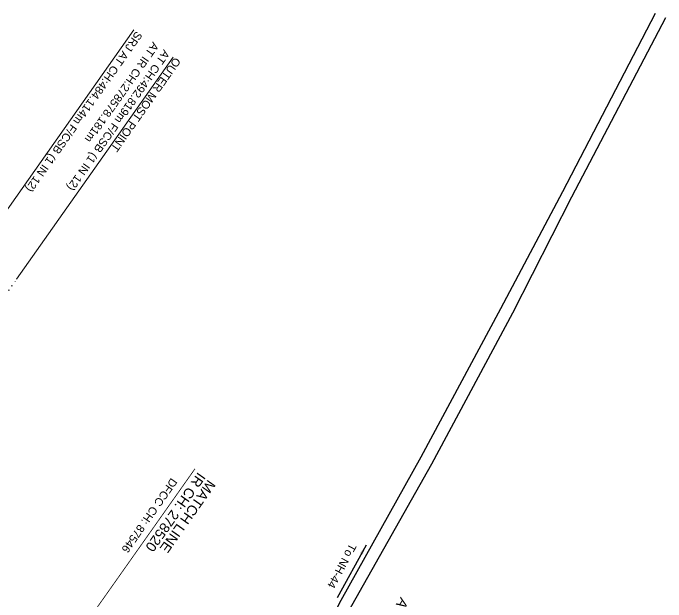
# Model space of a CAD drawing. Header units: metres. Extents: x 658484 to 662957, y 3366848 to 3369569.
# Drawn here: x 662163.7 to 662326.8, y 3367196.2 to 3367343.4 of the extents above; entities that cross this region are included whole.
import ezdxf

# ---------------------------------------------------------------- set-up
doc = ezdxf.new("R2010")
doc.units = ezdxf.units.M
doc.header["$MEASUREMENT"] = 0
doc.linetypes.add('DOT', pattern=[0.25, 0, -0.25])
doc.linetypes.add('PHANTOM2', pattern=[1.25, 0.625, -0.125, 0.125, -0.125, 0.125, -0.125])
doc.layers.add('details$0$05 02 2020 (PRO)', color=7, linetype='Continuous')
doc.layers.add('SUB_ROAD_EDGE', color=34, linetype='Continuous')
for name, color, linetype, lineweight in [('MATCH LINE', 7, 'Continuous', 0), ('Proposed Chainage', 10, 'Continuous', 0), ("SHAMBU STN. SRJ's", 7, 'Continuous', 13)]:
    doc.layers.add(name, color=color, linetype=linetype, lineweight=lineweight)
doc.styles.add('ARIAL', font='arial.ttf')
doc.styles.add('details$0$PDF Arial', font='arial.ttf')
doc.styles.get("Standard").update_dxf_attribs({"font": 'arial.ttf'})
doc.styles.add('Style-Arial', font='arial.ttf')
doc.dimstyles.new('ISO-25', dxfattribs={"dimtxt": 2.5, "dimasz": 2.5, "dimexe": 1.25, "dimexo": 0.625, "dimtad": 1, "dimtxsty": 'Standard', "dimcen": 2.5, "dimadec": 0, "dimazin": 0, "dimtfac": 1, "dimtmove": 0, "dimatfit": 3, "dimfxl": 1, "dimarcsym": 0})

msp = doc.modelspace()

# ---------------------------------------------------------------- linework, layer by layer
at = {"layer": 'MATCH LINE', "linetype": 'PHANTOM2', "ltscale": 15, "const_width": 0.2}
msp.add_lwpolyline([(662209.1339, 3367229.4973), (662166.545, 3367169.1365)], dxfattribs=at)
at = {"layer": "SHAMBU STN. SRJ's", "lineweight": 13, "flags": 128}
for points in [[(662154.8131, 3367283.7952), (662193.8483, 3367339.2155)], [(662164.6119, 3367276.8877), (662203.7109, 3367332.3813)]]:
    msp.add_lwpolyline(points, dxfattribs=at)
at = {"layer": "SHAMBU STN. SRJ's", "linetype": 'DOT', "lineweight": 13, "ltscale": 5, "flags": 128}
msp.add_lwpolyline([(662116.7763, 3367208.994), (662164.6119, 3367276.8877)], dxfattribs=at)
at = {"layer": 'SUB_ROAD_EDGE', "linetype": 'Continuous'}
for points in [[(662176.841, 3367108.946, 266.538), (662180.33, 3367107.662, 266.506), (662187.077, 3367110.691, 266.514), (662197.958, 3367120.717, 266.442), (662203.946, 3367126.988, 266.371), (662213.873, 3367138.994, 266.593), (662227.48, 3367161.11, 266.6), (662245.674, 3367196.679, 266.898), (662265.62, 3367232.524, 266.995), (662285.56, 3367269.565, 267.073), (662301.022, 3367298.807, 267.223), (662324.153, 3367343.375, 267.315)], [(662174.197, 3367105.331, 266.652), (662179.644, 3367103.159, 266.695), (662188.421, 3367107.555, 266.497), (662200.266, 3367118.508, 266.451), (662206.682, 3367125.042, 266.422), (662216.255, 3367137.666, 266.569), (662229.779, 3367159.326, 266.598), (662248.361, 3367195.341, 266.897), (662268.281, 3367230.758, 267.016), (662288.512, 3367268.448, 267.075), (662303.288, 3367297.433, 267.116), (662326.772, 3367342.248, 267.315)]]:
    msp.add_polyline3d(points, dxfattribs=at)

# ---------------------------------------------------------------- texts
at = {"layer": 'details$0$05 02 2020 (PRO)', "color": 1, "style": 'details$0$PDF Arial'}
msp.add_text('A', height=2.5071, rotation=235.82122, dxfattribs=at).set_placement((662260.5538, 3367197.5577))
at = {"layer": 'MATCH LINE', "linetype": 'Continuous'}
for s, p in [('IR CH: 278520', (662209.9113, 3367228.834)), ('MATCH LINE', (662212.4013, 3367226.9676))]:
    msp.add_text(s, height=2.5, rotation=234.888193, dxfattribs=at).set_placement(p)
at = {"layer": 'Proposed Chainage', "lineweight": 0, "insert": (662191.4976, 3367208.8662), "char_height": 2, "attachment_point": 6, "rotation": 235.070213, "line_spacing_factor": 0.6, "style": 'Style-Arial'}
msp.add_mtext(' DFCC CH: 87546', dxfattribs=at)
at = {"layer": "SHAMBU STN. SRJ's", "style": 'ARIAL'}
for s, p in [('SRJ AT CH:484.114m F/CSB ', (662194.5183, 3367339.0144)), ('(1 IN 12)', (662172.9681, 3367308.4225))]:
    msp.add_text(s, height=2, rotation=234.863671, dxfattribs=at).set_placement(p)
at = {"layer": "SHAMBU STN. SRJ's", "lineweight": 13, "insert": (662202.1782, 3367333.8262), "char_height": 2, "width": 52.692121, "attachment_point": 4, "rotation": 234.863671, "line_spacing_factor": 0.648, "style": 'ARIAL'}
msp.add_mtext('\\A1;\\pxsm1;OUTER MOST POINT\\PAT CH:492.819m F/CSB {\\A0;(1 IN 12)\\P}AT IR {\\A0;CH:278578.181m }', dxfattribs=at)
at = {"layer": 'SUB_ROAD_EDGE', "color": 8, "linetype": 'Continuous'}
msp.add_text('To NH-44', height=2, rotation=242, dxfattribs=at).set_placement((662247.7892, 3367211.0368))

# ---------------------------------------------------------------- leaders
at = {"layer": 'SUB_ROAD_EDGE', "linetype": 'Continuous'}
msp.add_leader([(662251.8886, 3367210.4108), (662244.6598, 3367197.3067)], dimstyle='ISO-25', override={"dimtxt": 0.5, "dimasz": 2.5, "dimtad": 0}, dxfattribs=at)

doc.saveas('drawing.dxf')
